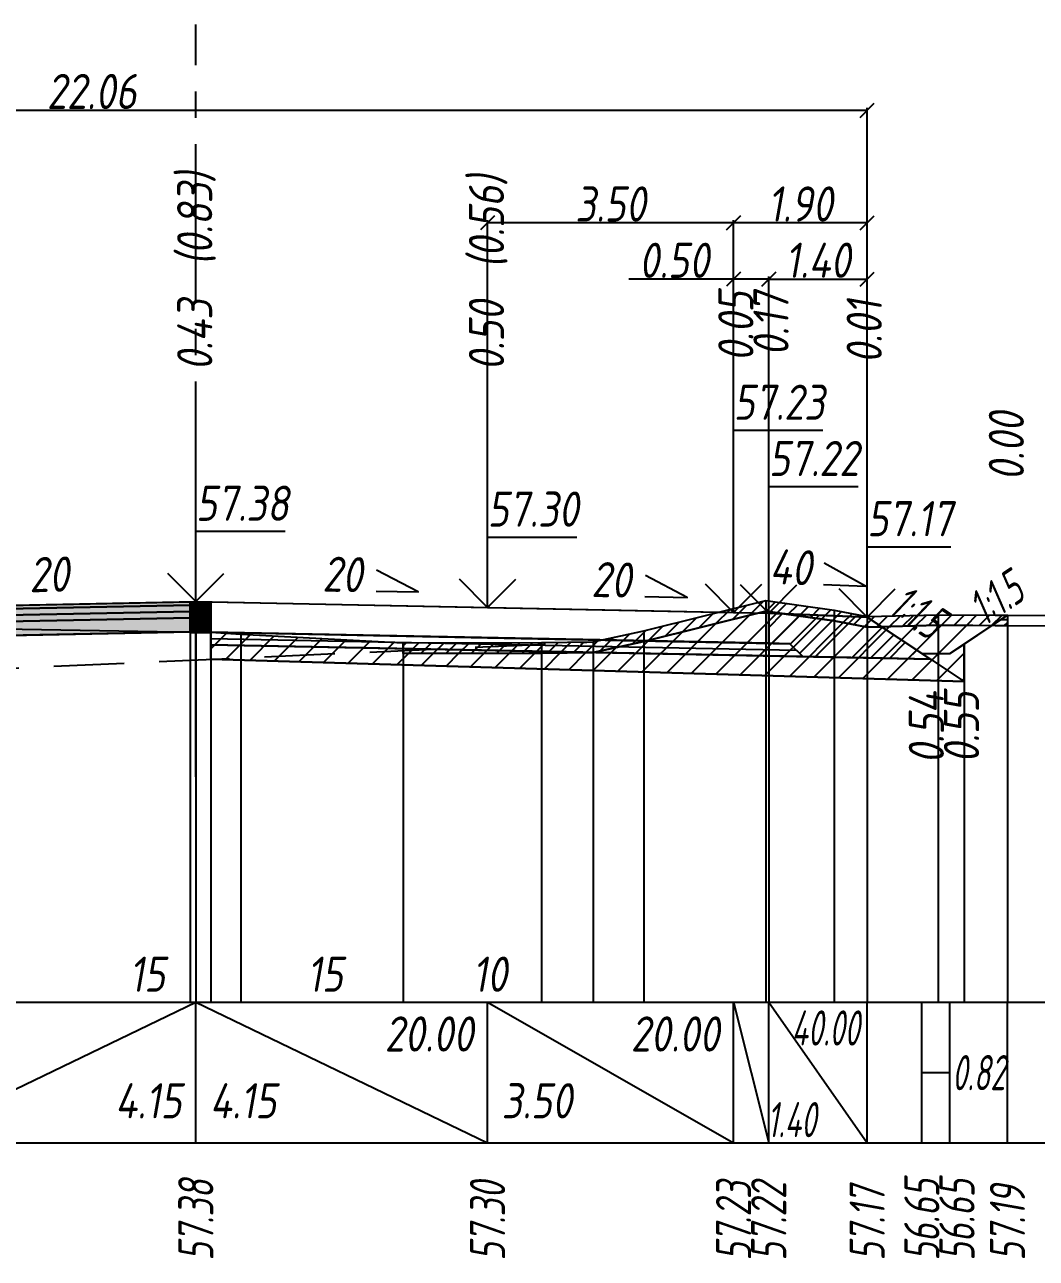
# Model space of a CAD drawing. Extents: x -717 to 1451, y -133302 to 233.
# Drawn here: x 168 to 240, y -77956.2 to -77868.5 of the extents above; entities that cross this region are included whole.
import ezdxf
from ezdxf.enums import TextEntityAlignment as Align

# ---------------------------------------------------------------- set-up
doc = ezdxf.new("R2010")
doc.units = 0
doc.linetypes.add('осевая2', pattern=[1.125, 0.75, -0.125, 0.125, -0.125])
doc.linetypes.add('штриховая', pattern=[0.75, 0.5, -0.25])
for name, color, linetype in [('Интерполированный поперечник', 2, 'Continuous'), ('Код_514', 1, 'Continuous'), ('Контур_0', 7, 'Continuous'), ('Контур_2521', 7, 'Continuous'), ('Контур_2564', 7, 'Continuous'), ('Контур_2660', 7, 'Continuous'), ('Контур_2665', 7, 'Continuous'), ('Контур_400', 7, 'Continuous'), ('Контур_508', 7, 'Continuous'), ('Контур_512', 7, 'Continuous'), ('Контур_513', 7, 'Continuous'), ('Красный поперечник', 1, 'Continuous'), ('Объём_2501', 7, 'Continuous'), ('Объём_2564', 7, 'Continuous'), ('Объём_2650', 7, 'Continuous'), ('Объём_2660', 7, 'Continuous'), ('Объём_2661', 7, 'Continuous'), ('Объём_2662', 7, 'Continuous'), ('Объём_2663', 7, 'Continuous'), ('Объём_2664', 7, 'Continuous'), ('Объём_2665', 7, 'Continuous'), ('Объём_2666', 7, 'Continuous'), ('Объём_2753', 7, 'Continuous'), ('Ось', 1, 'осевая2'), ('Откосы', 7, 'Continuous'), ('Отметки покрытия', 7, 'Continuous'), ('Рабочие отметки', 7, 'Continuous'), ('Рабочие отметки доп.', 7, 'Continuous'), ('Слои выравнивания', 7, 'Continuous'), ('Таблица', 7, 'Continuous'), ('Уклоны проезжей части', 7, 'Continuous'), ('Черный поперечник', 3, 'Continuous')]:
    doc.layers.add(name, color=color, linetype=linetype)
for name, color, linetype, true_color in [('Контур_2540', 2, 'Continuous', 0xffff00), ('Контур_2560', 2, 'Continuous', 0xffff00), ('Контур_2561', 7, 'Continuous', 0xff8040), ('Контур_2562', 3, 'Continuous', 0x00ff00), ('Контур_2563', 7, 'Continuous', 0xff8000), ('Контур_2570', 7, 'Continuous', 0x80ff00), ('Контур_2725', 7, 'Continuous', 0x323232), ('Контур_2736', 4, 'Continuous', 0x00ffff), ('Контур_2760', 7, 'Continuous', 0x323232), ('Контур_2761', 7, 'Continuous', 0x323232), ('Контур_2762', 7, 'Continuous', 0x323232), ('Контур_2763', 7, 'Continuous', 0x323232), ('Контур_2764', 7, 'Continuous', 0x323232), ('Контур_402', 7, 'Continuous', 0xff6464), ('Контур_703', 4, 'Continuous', 0x00ffff), ('Контур_707', 4, 'Continuous', 0x00ffff), ('Контур_720', 131, 'Continuous', 0xaaffff), ('Объём_2500', 7, 'Continuous', 0xc0c0c0), ('Объём_2520', 7, 'Continuous', 0x80ffff), ('Объём_2540', 2, 'Continuous', 0xffff00), ('Объём_2560', 2, 'Continuous', 0xffff00), ('Объём_2561', 7, 'Continuous', 0xff8040), ('Объём_2562', 3, 'Continuous', 0x00ff00), ('Объём_2563', 7, 'Continuous', 0xff8000), ('Объём_2570', 7, 'Continuous', 0x80ff00), ('Объём_2580', 3, 'Continuous', 0x00ff00), ('Объём_2600', 7, 'Continuous', 0x808000), ('Объём_2746', 2, 'Continuous', 0xffff00)]:
    doc.layers.add(name, color=color, linetype=linetype, true_color=true_color)
doc.styles.get("Standard").update_dxf_attribs({"font": 'txt', "height": 2.5})
doc.styles.add('М', font='romand.shx', dxfattribs={"width": 0.8, "oblique": 10, "height": 2.5})
doc.dimstyles.get("Standard").update_dxf_attribs({"dimtxt": 0.18, "dimasz": 0.18, "dimexe": 0.18, "dimexo": 0.0625, "dimgap": 0.09, "dimtad": 0, "dimtih": 1, "dimtoh": 1, "dimdec": 4, "dimzin": 0, "dimdsep": 46, "dimtxsty": 'Standard', "dimcen": 0.09, "dimadec": 0, "dimazin": 0, "dimtfac": 1, "dimtdec": 4, "dimtofl": 0, "dimtmove": 0, "dimatfit": 3, "dimfxl": 1, "dimtolj": 1, "dimtzin": 0, "dimarcsym": 0})

# ---------------------------------------------------------------- blocks, each defined once
blk = doc.blocks.new('_Oblique')
at = {"color": 0, "linetype": 'ByBlock', "lineweight": -2}
blk.add_line((-0.5, -0.5), (0.5, 0.5), dxfattribs=at)
blk = doc.blocks.new('*D3164')
at = {"color": 0, "lineweight": -2, "transparency": 16777216}
for p, q in [((220.924, -77910.317), (220.924, -77886.384)), ((220.924, -77886.564), (227.924, -77886.564)), ((227.924, -77910.597), (227.924, -77886.384))]:
    blk.add_line(p, q, dxfattribs=at)
at = {"layer": 'Defpoints', "color": 0, "transparency": 16777216}
for p in [(227.924, -77886.564), (220.924, -77910.379), (227.924, -77910.659)]:
    blk.add_point(p, dxfattribs=at)
at = {"color": 0, "lineweight": -2, "transparency": 16777216, "rotation": 180}
blk.add_blockref('_Oblique', (220.924, -77886.564), dxfattribs=at)
at = {"color": 0, "lineweight": -2, "transparency": 16777216}
blk.add_blockref('_Oblique', (227.924, -77886.564), dxfattribs=at)
at = {"color": 0, "transparency": 16777216, "insert": (224.424, -77885.224), "char_height": 2.5, "width": 0.69, "attachment_point": 5, "style": 'М'}
blk.add_mtext('\\A1;1.40', dxfattribs=at)
blk = doc.blocks.new('*D3166')
at = {"color": 0, "lineweight": -2, "transparency": 16777216}
for p, q in [((218.424, -77886.571), (210.971, -77886.571)), ((218.424, -77910.267), (218.424, -77886.391)), ((220.924, -77886.571), (218.424, -77886.571)), ((220.924, -77910.317), (220.924, -77886.391))]:
    blk.add_line(p, q, dxfattribs=at)
at = {"layer": 'Defpoints', "color": 0, "transparency": 16777216}
for p in [(220.924, -77886.571), (218.424, -77910.329), (220.924, -77910.379)]:
    blk.add_point(p, dxfattribs=at)
at = {"color": 0, "lineweight": -2, "transparency": 16777216, "rotation": 180}
blk.add_blockref('_Oblique', (218.424, -77886.571), dxfattribs=at)
at = {"color": 0, "lineweight": -2, "transparency": 16777216}
blk.add_blockref('_Oblique', (220.924, -77886.571), dxfattribs=at)
at = {"color": 0, "transparency": 16777216, "insert": (214.198, -77885.231), "char_height": 2.5, "width": 0.72, "attachment_point": 5, "style": 'М'}
blk.add_mtext('\\A1;0.50', dxfattribs=at)
blk = doc.blocks.new('*D3168')
at = {"color": 0, "lineweight": -2, "transparency": 16777216}
for p, q in [((200.924, -77909.917), (200.924, -77882.384)), ((218.424, -77882.564), (200.924, -77882.564)), ((218.424, -77910.267), (218.424, -77882.384))]:
    blk.add_line(p, q, dxfattribs=at)
at = {"layer": 'Defpoints', "color": 0, "transparency": 16777216}
for p in [(200.924, -77882.564), (200.924, -77909.979), (218.424, -77910.329)]:
    blk.add_point(p, dxfattribs=at)
at = {"color": 0, "lineweight": -2, "transparency": 16777216, "rotation": 180}
blk.add_blockref('_Oblique', (200.924, -77882.564), dxfattribs=at)
at = {"color": 0, "lineweight": -2, "transparency": 16777216}
blk.add_blockref('_Oblique', (218.424, -77882.564), dxfattribs=at)
at = {"color": 0, "transparency": 16777216, "insert": (209.674, -77881.224), "char_height": 2.5, "width": 0.75, "attachment_point": 5, "style": 'М'}
blk.add_mtext('\\A1;3.50', dxfattribs=at)
blk = doc.blocks.new('*D3169')
at = {"color": 0, "lineweight": -2, "transparency": 16777216}
for p, q in [((218.424, -77910.267), (218.424, -77882.384)), ((227.924, -77882.564), (218.424, -77882.564)), ((227.924, -77910.597), (227.924, -77882.384))]:
    blk.add_line(p, q, dxfattribs=at)
at = {"layer": 'Defpoints', "color": 0, "transparency": 16777216}
for p in [(218.424, -77882.564), (218.424, -77910.329), (227.924, -77910.659)]:
    blk.add_point(p, dxfattribs=at)
at = {"color": 0, "lineweight": -2, "transparency": 16777216, "rotation": 180}
blk.add_blockref('_Oblique', (218.424, -77882.564), dxfattribs=at)
at = {"color": 0, "lineweight": -2, "transparency": 16777216}
blk.add_blockref('_Oblique', (227.924, -77882.564), dxfattribs=at)
at = {"color": 0, "transparency": 16777216, "insert": (223.174, -77881.224), "char_height": 2.5, "width": 0.69, "attachment_point": 5, "style": 'М'}
blk.add_mtext('\\A1;1.90', dxfattribs=at)
blk = doc.blocks.new('*D3171')
at = {"color": 0, "lineweight": -2, "transparency": 16777216}
for p, q in [((117.617, -77910.885), (117.617, -77874.384)), ((117.617, -77874.564), (227.924, -77874.564)), ((227.924, -77910.597), (227.924, -77874.384))]:
    blk.add_line(p, q, dxfattribs=at)
at = {"layer": 'Defpoints', "color": 0, "transparency": 16777216}
for p in [(227.924, -77874.564), (227.924, -77910.659), (117.617, -77910.948)]:
    blk.add_point(p, dxfattribs=at)
at = {"color": 0, "lineweight": -2, "transparency": 16777216, "rotation": 180}
blk.add_blockref('_Oblique', (117.617, -77874.564), dxfattribs=at)
at = {"color": 0, "lineweight": -2, "transparency": 16777216}
blk.add_blockref('_Oblique', (227.924, -77874.564), dxfattribs=at)
at = {"color": 0, "transparency": 16777216, "insert": (172.771, -77873.224), "char_height": 2.5, "width": 0.93, "attachment_point": 5, "style": 'М'}
blk.add_mtext('\\A1;22.06', dxfattribs=at)

msp = doc.modelspace()

# ---------------------------------------------------------------- hatches: boundary and pattern name
at = {"layer": 'Объём_2563'}
h = msp.add_hatch(dxfattribs=at)
h.set_pattern_fill('ANSI31', color=256, scale=0.3)
h.paths.add_polyline_path([(222.424, -77912.497), (220.924, -77912.467), (220.924, -77910.317), (227.924, -77910.597), (232.424, -77913.597), (223.342, -77913.415)])
at = {"layer": 'Объём_2570'}
h = msp.add_hatch(dxfattribs=at)
h.set_pattern_fill('ANSI31', color=256, scale=0.2)
h.paths.add_polyline_path([(237.903, -77911.214), (232.981, -77911.186), (227.922, -77911.316), (225.574, -77910.867), (220.715, -77910.177), (212.036, -77912.33), (208.436, -77913.122), (204.768, -77913.165), (194.93, -77913.182), (194.93, -77912.432), (204.768, -77912.415), (208.436, -77912.372), (212.036, -77911.58), (220.715, -77909.427), (225.574, -77910.117), (227.922, -77910.566), (232.981, -77910.436), (237.903, -77910.464)])
at = {"layer": 'Объём_2600'}
h = msp.add_hatch(dxfattribs=at)
h.set_pattern_fill('ANSI31', color=6, scale=0.4)
h.paths.add_polyline_path([(234.815, -77912.523), (234.815, -77915.191), (181.25, -77913.584), (181.25, -77911.684), (183.38, -77911.818), (194.93, -77912.432), (194.93, -77913.182), (204.768, -77913.165), (208.436, -77913.122), (212.036, -77912.33), (220.715, -77910.177), (225.574, -77910.867), (227.922, -77911.316), (232.981, -77911.186), (236.788, -77911.208)])
h = msp.add_hatch(dxfattribs=at)
h.set_pattern_fill('HONEY', color=5, scale=0.3)
h.paths.add_polyline_path([(236.788, -77911.208), (237.903, -77910.464), (237.903, -77911.214)])
at = {"layer": 'Слои выравнивания'}
for color, points in [(2, [(131.999, -77910.465), (141.924, -77910.267), (152.832, -77910.048), (156.17, -77909.982), (159.424, -77909.917), (159.581, -77909.913), (179.777, -77909.51), (179.777, -77909.76), (159.581, -77910.163), (159.424, -77910.167), (156.17, -77910.232), (152.832, -77910.298), (141.924, -77910.517), (131.999, -77910.715)]), (3, [(131.999, -77910.715), (141.924, -77910.517), (152.832, -77910.298), (156.17, -77910.232), (159.424, -77910.167), (159.581, -77910.163), (179.777, -77909.76), (179.777, -77910.21), (159.581, -77910.613), (159.424, -77910.617), (156.17, -77910.682), (152.832, -77910.748), (141.924, -77910.967), (131.999, -77911.165)]), (2, [(179.777, -77909.51), (180.174, -77909.502), (180.174, -77909.752), (179.777, -77909.76)]), (3, [(179.777, -77909.76), (180.174, -77909.752), (180.174, -77910.202), (179.777, -77910.21)]), (2, [(180.174, -77909.502), (181.25, -77909.523), (181.25, -77909.773), (180.174, -77909.752)]), (3, [(180.174, -77909.752), (181.25, -77909.773), (181.25, -77910.223), (180.174, -77910.202)]), (4, [(131.999, -77911.165), (141.924, -77910.967), (152.832, -77910.748), (156.17, -77910.682), (159.424, -77910.617), (159.581, -77910.613), (179.777, -77910.21), (179.777, -77910.66), (159.581, -77911.063), (159.424, -77911.067), (156.17, -77911.132), (152.832, -77911.198), (141.924, -77911.417), (131.999, -77911.615)]), (5, [(131.999, -77911.615), (141.924, -77911.417), (152.832, -77911.198), (156.17, -77911.132), (159.424, -77911.067), (159.581, -77911.063), (179.777, -77910.66), (179.777, -77911.66), (159.581, -77912.063), (159.424, -77912.067), (156.17, -77912.132), (152.832, -77912.198), (141.924, -77912.417), (131.999, -77912.615)]), (4, [(179.777, -77910.21), (180.174, -77910.202), (180.174, -77910.652), (179.777, -77910.66)]), (5, [(179.777, -77910.66), (180.174, -77910.652), (180.174, -77911.652), (179.777, -77911.66)]), (4, [(180.174, -77910.202), (181.25, -77910.223), (181.25, -77910.673), (180.174, -77910.652)]), (5, [(180.174, -77910.652), (181.25, -77910.673), (181.25, -77911.673), (180.174, -77911.652)]), (7, [(179.777, -77911.66), (180.174, -77911.652), (180.174, -77911.702), (179.777, -77911.71)]), (7, [(180.174, -77911.652), (181.25, -77911.673), (181.25, -77911.723), (180.174, -77911.702)])]:
    msp.add_hatch(color=color, dxfattribs=at).paths.add_polyline_path(points)

# ---------------------------------------------------------------- linework, layer by layer
at = {"layer": 'Интерполированный поперечник', "linetype": 'штриховая', "ltscale": 10, "flags": 128}
msp.add_lwpolyline([(95.149, -77917.481), (208.436, -77912.372)], dxfattribs=at)
at = {"layer": 'Код_514'}
for p, q in [((159.424, -77948), (180.174, -77938)), ((180.174, -77948), (180.174, -77938)), ((180.174, -77938), (200.924, -77948)), ((200.924, -77948), (200.924, -77938)), ((200.924, -77938), (218.424, -77948)), ((218.424, -77948), (218.424, -77938)), ((218.424, -77938), (220.924, -77948)), ((220.924, -77948), (220.924, -77938)), ((220.924, -77938), (227.924, -77948)), ((227.924, -77948), (227.924, -77938)), ((231.814, -77948), (231.814, -77938)), ((233.814, -77948), (233.814, -77938)), ((237.903, -77948), (237.903, -77938)), ((231.814, -77943), (233.814, -77943))]:
    msp.add_line(p, q, dxfattribs=at)
at = {"layer": 'Контур_0', "color": 18, "true_color": 0x000000, "flags": 128}
for points in [[(181.25, -77909.523), (220.924, -77910.317), (220.924, -77912.467), (181.25, -77911.673), (181.25, -77909.523), (181.25, -77909.523)], [(200.924, -77912.067), (222.424, -77912.497), (223.342, -77913.415), (181.25, -77912.573), (181.25, -77911.673), (200.924, -77912.067), (200.924, -77912.067)], [(220.924, -77912.467), (222.424, -77912.497), (223.342, -77913.415), (232.424, -77913.597)]]:
    msp.add_lwpolyline(points, dxfattribs=at)
at = {"layer": 'Контур_2521', "color": 18, "true_color": 0x000000, "flags": 128}
msp.add_lwpolyline([(181.25, -77912.123), (222.883, -77912.956)], dxfattribs=at)
at = {"layer": 'Контур_2540', "flags": 128}
msp.add_lwpolyline([(181.25, -77912.573), (232.424, -77913.597), (234.815, -77915.191), (181.25, -77913.584), (181.25, -77912.573), (181.25, -77912.573)], dxfattribs=at)
at = {"layer": 'Контур_2560', "flags": 128}
msp.add_lwpolyline([(220.924, -77910.317), (227.924, -77910.597), (227.924, -77910.597), (227.924, -77910.597)], dxfattribs=at)
at = {"layer": 'Контур_2561', "flags": 128}
msp.add_lwpolyline([(220.924, -77910.317), (220.924, -77910.317), (227.924, -77910.597), (227.924, -77910.597), (220.924, -77910.317)], dxfattribs=at)
at = {"layer": 'Контур_2562', "flags": 128}
msp.add_lwpolyline([(227.924, -77910.597), (227.924, -77910.597), (227.924, -77910.597), (227.924, -77910.597), (227.924, -77910.597)], dxfattribs=at)
at = {"layer": 'Контур_2563', "flags": 128}
msp.add_lwpolyline([(222.424, -77912.497), (220.924, -77912.467), (220.924, -77910.317), (227.924, -77910.597), (232.424, -77913.597), (223.342, -77913.415), (222.424, -77912.497), (222.424, -77912.497)], dxfattribs=at)
at = {"layer": 'Контур_2564', "flags": 128}
msp.add_lwpolyline([(220.924, -77910.317), (227.924, -77910.597)], dxfattribs=at)
at = {"layer": 'Контур_2570', "flags": 128}
msp.add_lwpolyline([(159.581, -77911.323), (180.174, -77911.666), (181.25, -77911.684), (183.38, -77911.818), (194.93, -77912.432), (194.93, -77913.182), (204.768, -77913.165), (208.436, -77913.122), (212.036, -77912.33), (220.715, -77910.177), (225.574, -77910.867), (227.922, -77911.316), (232.981, -77911.186), (253.296, -77911.302)], dxfattribs=at)
at = {"layer": 'Контур_2660', "flags": 128}
msp.add_lwpolyline([(181.25, -77913.584), (234.815, -77915.191)], dxfattribs=at)
at = {"layer": 'Контур_2665', "flags": 128}
msp.add_lwpolyline([(227.924, -77910.597), (227.924, -77910.597)], dxfattribs=at)
at = {"layer": 'Контур_2725', "flags": 128}
msp.add_lwpolyline([(131.999, -77912.615), (141.924, -77912.417), (152.832, -77912.198), (156.17, -77912.132), (159.424, -77912.067), (159.581, -77912.063), (179.777, -77911.66), (179.777, -77911.71), (180.174, -77911.702), (181.25, -77911.723)], dxfattribs=at)
at = {"layer": 'Контур_2736', "flags": 128}
msp.add_lwpolyline([(227.924, -77910.597), (227.924, -77910.597)], dxfattribs=at)
at = {"layer": 'Контур_2760', "flags": 128}
msp.add_lwpolyline([(131.999, -77910.465), (141.924, -77910.267), (152.832, -77910.048), (156.17, -77909.982), (159.424, -77909.917), (159.581, -77909.913), (179.777, -77909.51), (180.174, -77909.502), (181.25, -77909.523)], dxfattribs=at)
at = {"layer": 'Контур_2761', "flags": 128}
msp.add_lwpolyline([(131.999, -77910.715), (141.924, -77910.517), (152.832, -77910.298), (156.17, -77910.232), (159.424, -77910.167), (159.581, -77910.163), (179.777, -77909.76), (180.174, -77909.752), (181.25, -77909.773)], dxfattribs=at)
at = {"layer": 'Контур_2762', "flags": 128}
msp.add_lwpolyline([(131.999, -77911.165), (141.924, -77910.967), (152.832, -77910.748), (156.17, -77910.682), (159.424, -77910.617), (159.581, -77910.613), (179.777, -77910.21), (180.174, -77910.202), (181.25, -77910.223)], dxfattribs=at)
at = {"layer": 'Контур_2763', "flags": 128}
msp.add_lwpolyline([(131.999, -77911.615), (141.924, -77911.417), (152.832, -77911.198), (156.17, -77911.132), (159.424, -77911.067), (159.581, -77911.063), (179.777, -77910.66), (180.174, -77910.652), (181.25, -77910.673)], dxfattribs=at)
at = {"layer": 'Контур_2764', "flags": 128}
msp.add_lwpolyline([(179.777, -77911.66), (180.174, -77911.652), (181.25, -77911.673)], dxfattribs=at)
at = {"layer": 'Контур_400', "flags": 128}
for points in [[(124.232, -77910.62), (126.732, -77910.57), (126.732, -77910.57), (141.924, -77910.267), (141.924, -77910.267), (141.924, -77910.267), (141.924, -77910.267), (159.424, -77909.917), (180.174, -77909.502)], [(180.174, -77909.502), (200.924, -77909.917), (218.424, -77910.267), (218.424, -77910.267), (218.424, -77910.267), (218.424, -77910.267), (218.424, -77910.267), (218.424, -77910.267), (220.924, -77910.317)]]:
    msp.add_lwpolyline(points, dxfattribs=at)
at = {"layer": 'Контур_402', "flags": 128}
msp.add_lwpolyline([(110.481, -77915.642), (131.999, -77914.997), (131.999, -77912.615), (179.777, -77911.66), (179.777, -77911.71), (180.174, -77911.702), (181.25, -77911.723), (181.25, -77913.584), (234.815, -77915.191)], dxfattribs=at)
at = {"layer": 'Контур_508', "flags": 128}
msp.add_lwpolyline([(108.636, -77916.873), (110.481, -77915.642), (131.999, -77914.997), (131.999, -77912.615), (179.777, -77911.66), (179.777, -77911.71), (180.174, -77911.702), (181.25, -77911.723), (181.25, -77913.584), (234.815, -77915.191), (234.815, -77912.523), (237.903, -77910.464)], dxfattribs=at)
at = {"layer": 'Контур_512', "flags": 128}
msp.add_lwpolyline([(181.25, -77913.584), (234.815, -77915.191), (234.815, -77912.523), (237.903, -77910.464)], dxfattribs=at)
at = {"layer": 'Контур_513', "flags": 128}
msp.add_lwpolyline([(108.636, -77916.873), (110.481, -77915.642), (131.999, -77914.997), (131.999, -77912.615), (179.777, -77911.66), (179.777, -77911.71), (180.174, -77911.702), (181.25, -77911.723), (181.25, -77913.584), (234.815, -77915.191), (234.815, -77912.523), (237.903, -77910.464)], dxfattribs=at)
at = {"layer": 'Контур_703', "flags": 128}
for points in [[(227.924, -77910.597), (227.924, -77910.597)], [(227.924, -77910.597), (231.814, -77913.19)], [(227.924, -77910.597), (231.814, -77913.19)]]:
    msp.add_lwpolyline(points, dxfattribs=at)
at = {"layer": 'Контур_707', "flags": 128}
for points in [[(233.814, -77913.19), (237.705, -77910.597), (237.705, -77910.597), (237.903, -77910.464)], [(233.814, -77913.19), (237.705, -77910.597)], [(237.705, -77910.597), (237.705, -77910.597), (237.903, -77910.464)]]:
    msp.add_lwpolyline(points, dxfattribs=at)
at = {"layer": 'Контур_720', "flags": 128}
msp.add_lwpolyline([(231.814, -77913.19), (233.814, -77913.19)], dxfattribs=at)
at = {"layer": 'Красный поперечник'}
for p, q in [((159.424, -77909.917), (180.174, -77909.502)), ((180.174, -77909.502), (200.924, -77909.917)), ((200.924, -77909.917), (218.424, -77910.267)), ((218.424, -77910.267), (220.924, -77910.317)), ((220.924, -77910.317), (227.924, -77910.597)), ((227.924, -77910.597), (231.814, -77913.19)), ((233.814, -77913.19), (237.903, -77910.464)), ((237.903, -77910.464), (237.903, -77938)), ((234.815, -77912.523), (234.815, -77938)), ((231.814, -77913.19), (233.814, -77913.19)), ((181.25, -77913.584), (181.25, -77938)), ((234.815, -77915.191), (234.815, -77938))]:
    msp.add_line(p, q, dxfattribs=at)
at = {"layer": 'Объём_2500', "color": 18, "true_color": 0x000000, "flags": 128}
msp.add_lwpolyline([(181.25, -77909.523), (220.924, -77910.317), (220.924, -77912.467), (181.25, -77911.673), (181.25, -77909.523), (181.25, -77909.523)], dxfattribs=at)
at = {"layer": 'Объём_2501', "flags": 128}
for points in [[(124.232, -77910.62), (126.732, -77910.57), (126.732, -77910.57), (141.924, -77910.267), (141.924, -77910.267), (141.924, -77910.267), (141.924, -77910.267), (159.424, -77909.917), (180.174, -77909.502)], [(180.174, -77909.502), (200.924, -77909.917), (218.424, -77910.267), (218.424, -77910.267), (218.424, -77910.267), (218.424, -77910.267), (218.424, -77910.267), (218.424, -77910.267), (220.924, -77910.317)]]:
    msp.add_lwpolyline(points, dxfattribs=at)
at = {"layer": 'Объём_2520', "color": 250, "flags": 128}
msp.add_lwpolyline([(200.924, -77912.067), (222.424, -77912.497), (223.342, -77913.415), (181.25, -77912.573), (181.25, -77911.673), (200.924, -77912.067), (200.924, -77912.067)], dxfattribs=at)
at = {"layer": 'Объём_2540', "flags": 128}
msp.add_lwpolyline([(181.25, -77912.573), (232.424, -77913.597), (234.815, -77915.191), (181.25, -77913.584), (181.25, -77912.573), (181.25, -77912.573)], dxfattribs=at)
at = {"layer": 'Объём_2560', "flags": 128}
msp.add_lwpolyline([(220.924, -77910.317), (227.924, -77910.597), (227.924, -77910.597), (227.924, -77910.597)], dxfattribs=at)
at = {"layer": 'Объём_2561', "flags": 128}
msp.add_lwpolyline([(220.924, -77910.317), (220.924, -77910.317), (227.924, -77910.597), (227.924, -77910.597), (220.924, -77910.317)], dxfattribs=at)
at = {"layer": 'Объём_2562', "flags": 128}
msp.add_lwpolyline([(227.924, -77910.597), (227.924, -77910.597), (227.924, -77910.597), (227.924, -77910.597), (227.924, -77910.597)], dxfattribs=at)
at = {"layer": 'Объём_2563', "color": 250, "flags": 128}
msp.add_lwpolyline([(222.424, -77912.497), (220.924, -77912.467), (220.924, -77910.317), (227.924, -77910.597), (232.424, -77913.597), (223.342, -77913.415), (222.424, -77912.497), (222.424, -77912.497)], dxfattribs=at)
at = {"layer": 'Объём_2564', "flags": 128}
msp.add_lwpolyline([(220.924, -77910.317), (227.924, -77910.597)], dxfattribs=at)
at = {"layer": 'Объём_2570', "flags": 128}
msp.add_lwpolyline([(237.903, -77911.214), (232.981, -77911.186), (227.922, -77911.316), (225.574, -77910.867), (220.715, -77910.177), (212.036, -77912.33), (208.436, -77913.122), (204.768, -77913.165), (194.93, -77913.182), (194.93, -77912.432), (204.768, -77912.415), (208.436, -77912.372), (212.036, -77911.58), (220.715, -77909.427), (225.574, -77910.117), (227.922, -77910.566), (232.981, -77910.436), (237.903, -77910.464), (237.903, -77911.214), (237.903, -77911.214)], dxfattribs=at)
at = {"layer": 'Объём_2580', "flags": 128}
msp.add_lwpolyline([(237.705, -77910.597), (237.705, -77910.597), (237.903, -77910.464)], dxfattribs=at)
at = {"layer": 'Объём_2600', "color": 5, "flags": 128}
msp.add_lwpolyline([(236.788, -77911.208), (237.903, -77910.464), (237.903, -77911.214), (236.788, -77911.208), (236.788, -77911.208)], dxfattribs=at)
at = {"layer": 'Объём_2650', "color": 6, "flags": 128}
msp.add_lwpolyline([(234.815, -77912.523), (234.815, -77915.191), (181.25, -77913.584), (181.25, -77911.684), (183.38, -77911.818), (194.93, -77912.432), (194.93, -77913.182), (204.768, -77913.165), (208.436, -77913.122), (212.036, -77912.33), (220.715, -77910.177), (225.574, -77910.867), (227.922, -77911.316), (232.981, -77911.186), (236.788, -77911.208), (234.815, -77912.523), (234.815, -77912.523)], dxfattribs=at)
at = {"layer": 'Объём_2660', "flags": 128}
msp.add_lwpolyline([(181.25, -77913.584), (234.815, -77915.191)], dxfattribs=at)
at = {"layer": 'Объём_2661', "flags": 128}
msp.add_lwpolyline([(227.924, -77910.597), (231.814, -77913.19)], dxfattribs=at)
at = {"layer": 'Объём_2662', "flags": 128}
msp.add_lwpolyline([(233.814, -77913.19), (237.705, -77910.597), (237.903, -77910.464)], dxfattribs=at)
at = {"layer": 'Объём_2663', "flags": 128}
msp.add_lwpolyline([(231.814, -77913.19), (233.814, -77913.19)], dxfattribs=at)
at = {"layer": 'Объём_2664', "flags": 128}
msp.add_lwpolyline([(231.814, -77913.19), (233.814, -77913.19)], dxfattribs=at)
at = {"layer": 'Объём_2665', "flags": 128}
msp.add_lwpolyline([(227.924, -77910.597), (227.924, -77910.597)], dxfattribs=at)
at = {"layer": 'Объём_2666', "flags": 128}
msp.add_lwpolyline([(227.924, -77910.597), (227.924, -77910.597)], dxfattribs=at)
at = {"layer": 'Объём_2746', "flags": 128}
msp.add_lwpolyline([(225.574, -77910.867), (227.922, -77911.316), (228.963, -77911.29), (231.814, -77913.19), (233.814, -77913.19), (234.815, -77912.523), (234.815, -77915.191), (181.25, -77913.584), (181.25, -77911.684), (183.38, -77911.818), (194.93, -77912.432), (194.93, -77913.182), (204.768, -77913.165), (208.436, -77913.122), (212.036, -77912.33), (220.207, -77910.302), (220.924, -77910.317), (222.005, -77910.36), (225.574, -77910.867), (225.574, -77910.867)], dxfattribs=at)
at = {"layer": 'Объём_2753', "flags": 128}
msp.add_lwpolyline([(181.25, -77909.523), (181.25, -77909.523)], dxfattribs=at)
at = {"layer": 'Ось', "ltscale": 15}
msp.add_line((180.174, -77921.971), (180.174, -77868.472), dxfattribs=at)
at = {"layer": 'Отметки покрытия', "color": 1}
for p, q in [((218.424, -77910.267), (218.424, -77897.317)), ((218.424, -77897.317), (224.774, -77897.317)), ((220.924, -77910.317), (220.924, -77901.317)), ((220.924, -77901.317), (227.274, -77901.317)), ((180.174, -77909.502), (180.174, -77904.502)), ((180.174, -77904.502), (186.524, -77904.502)), ((200.924, -77909.917), (200.924, -77904.917)), ((200.924, -77904.917), (207.274, -77904.917)), ((227.924, -77910.597), (227.924, -77905.597)), ((227.924, -77905.597), (233.874, -77905.597)), ((180.174, -77909.502), (178.174, -77907.502)), ((180.174, -77909.502), (182.174, -77907.502)), ((200.924, -77909.917), (198.924, -77907.917)), ((200.924, -77909.917), (202.924, -77907.917)), ((218.424, -77910.267), (216.424, -77908.267)), ((218.424, -77910.267), (220.424, -77908.267)), ((220.924, -77910.317), (218.924, -77908.317)), ((220.924, -77910.317), (222.924, -77908.317)), ((227.924, -77910.597), (225.924, -77908.597)), ((227.924, -77910.597), (229.924, -77908.597))]:
    msp.add_line(p, q, dxfattribs=at)
at = {"layer": 'Слои выравнивания'}
for p, q in [((179.777, -77909.51), (179.777, -77938)), ((179.777, -77909.51), (179.777, -77938)), ((180.174, -77909.502), (180.174, -77938)), ((181.25, -77909.523), (181.25, -77938)), ((220.924, -77910.317), (220.924, -77938))]:
    msp.add_line(p, q, dxfattribs=at)
at = {"layer": 'Слои выравнивания', "color": 2, "flags": 128}
for points in [[(131.999, -77910.465), (141.924, -77910.267), (152.832, -77910.048), (156.17, -77909.982), (159.424, -77909.917), (159.581, -77909.913), (179.777, -77909.51), (179.777, -77909.76), (159.581, -77910.163), (159.424, -77910.167), (156.17, -77910.232), (152.832, -77910.298), (141.924, -77910.517), (131.999, -77910.715)], [(179.777, -77909.51), (180.174, -77909.502), (180.174, -77909.752), (179.777, -77909.76)], [(179.777, -77909.51), (179.777, -77909.76)], [(180.174, -77909.502), (181.25, -77909.523), (181.25, -77909.773), (180.174, -77909.752)]]:
    msp.add_lwpolyline(points, close=True, dxfattribs=at)
at = {"layer": 'Слои выравнивания', "color": 3, "flags": 128}
for points in [[(131.999, -77910.715), (141.924, -77910.517), (152.832, -77910.298), (156.17, -77910.232), (159.424, -77910.167), (159.581, -77910.163), (179.777, -77909.76), (179.777, -77910.21), (159.581, -77910.613), (159.424, -77910.617), (156.17, -77910.682), (152.832, -77910.748), (141.924, -77910.967), (131.999, -77911.165)], [(179.777, -77909.76), (180.174, -77909.752), (180.174, -77910.202), (179.777, -77910.21)], [(179.777, -77909.76), (179.777, -77910.21)], [(180.174, -77909.752), (181.25, -77909.773), (181.25, -77910.223), (180.174, -77910.202)]]:
    msp.add_lwpolyline(points, close=True, dxfattribs=at)
at = {"layer": 'Слои выравнивания', "color": 4, "flags": 128}
for points in [[(131.999, -77911.165), (141.924, -77910.967), (152.832, -77910.748), (156.17, -77910.682), (159.424, -77910.617), (159.581, -77910.613), (179.777, -77910.21), (179.777, -77910.66), (159.581, -77911.063), (159.424, -77911.067), (156.17, -77911.132), (152.832, -77911.198), (141.924, -77911.417), (131.999, -77911.615)], [(179.777, -77910.21), (180.174, -77910.202), (180.174, -77910.652), (179.777, -77910.66)], [(179.777, -77910.21), (179.777, -77910.66)], [(180.174, -77910.202), (181.25, -77910.223), (181.25, -77910.673), (180.174, -77910.652)]]:
    msp.add_lwpolyline(points, close=True, dxfattribs=at)
at = {"layer": 'Слои выравнивания', "color": 5, "flags": 128}
for points in [[(131.999, -77911.615), (141.924, -77911.417), (152.832, -77911.198), (156.17, -77911.132), (159.424, -77911.067), (159.581, -77911.063), (179.777, -77910.66), (179.777, -77911.66), (159.581, -77912.063), (159.424, -77912.067), (156.17, -77912.132), (152.832, -77912.198), (141.924, -77912.417), (131.999, -77912.615)], [(179.777, -77910.66), (180.174, -77910.652), (180.174, -77911.652), (179.777, -77911.66)], [(179.777, -77910.66), (179.777, -77911.66)], [(180.174, -77910.652), (181.25, -77910.673), (181.25, -77911.673), (180.174, -77911.652)]]:
    msp.add_lwpolyline(points, close=True, dxfattribs=at)
at = {"layer": 'Слои выравнивания', "color": 7, "flags": 128}
for points in [[(179.777, -77911.66), (180.174, -77911.652), (180.174, -77911.702), (179.777, -77911.71)], [(180.174, -77911.652), (181.25, -77911.673), (181.25, -77911.723), (180.174, -77911.702)]]:
    msp.add_lwpolyline(points, close=True, dxfattribs=at)
at = {"layer": 'Таблица'}
for p, q in [((83.636, -77938), (262.903, -77938)), ((83.636, -77948), (262.903, -77948))]:
    msp.add_line(p, q, dxfattribs=at)
at = {"layer": 'Уклоны проезжей части', "color": 1, "flags": 128}
for points in [[(192.997, -77908.756), (195.996, -77908.816), (193.027, -77907.257)], [(224.81, -77908.274), (227.808, -77908.394), (224.87, -77906.775)], [(212.122, -77909.139), (215.121, -77909.199), (212.152, -77907.639)]]:
    msp.add_lwpolyline(points, dxfattribs=at)
at = {"layer": 'Черный поперечник', "color": 7}
for p, q in [((220.715, -77909.427), (220.715, -77938)), ((225.574, -77910.117), (225.574, -77938)), ((227.922, -77910.566), (227.922, -77938)), ((232.981, -77910.436), (232.981, -77938)), ((180.174, -77911.666), (180.174, -77938)), ((212.036, -77911.58), (212.036, -77938)), ((181.25, -77911.684), (181.25, -77938)), ((183.38, -77911.818), (183.38, -77938)), ((194.93, -77912.432), (194.93, -77938)), ((204.768, -77912.415), (204.768, -77938)), ((208.436, -77912.372), (208.436, -77938))]:
    msp.add_line(p, q, dxfattribs=at)
at = {"layer": 'Черный поперечник', "flags": 128}
msp.add_lwpolyline([(83.636, -77918), (95.149, -77917.481), (102.438, -77916.787), (105.111, -77916.567), (109.482, -77914.863), (112.615, -77913.727), (115.057, -77913.477), (131.999, -77911.847), (152.832, -77911.353), (156.17, -77911.27), (159.581, -77911.323), (180.174, -77911.666), (181.25, -77911.684), (183.38, -77911.818), (194.93, -77912.432), (204.768, -77912.415), (208.436, -77912.372), (212.036, -77911.58), (220.715, -77909.427), (225.574, -77910.117), (227.922, -77910.566), (232.981, -77910.436), (253.296, -77910.552), (262.903, -77910.169)], dxfattribs=at)

# ---------------------------------------------------------------- texts
at = {"layer": 'Код_514', "style": 'М', "oblique": 10}
for s, width, p in [('40.00', 0.6, (227.383, -77938.574)), ('20.00', 0.8, (199.924, -77939)), ('20.00', 0.8, (217.424, -77939))]:
    msp.add_text(s, height=2.5, dxfattribs=dict(at, width=width)).set_placement(p, align=Align.TOP_RIGHT)
at = {"layer": 'Код_514', "style": 'М', "oblique": 10, "width": 0.6}
msp.add_text('0.82', height=2.5, dxfattribs=at).set_placement((235.859, -77943), align=Align.MIDDLE_CENTER)
at = {"layer": 'Код_514', "style": 'М', "oblique": 10, "width": 0.8}
msp.add_text('4.15', height=2.5, dxfattribs=at).set_placement((179.174, -77947), align=Align.BOTTOM_RIGHT)
at = {"layer": 'Код_514', "style": 'М', "oblique": 10}
for s, width, p in [('4.15', 0.8, (181.174, -77947)), ('3.50', 0.8, (201.924, -77947)), ('1.40', 0.6, (220.81, -77948.343))]:
    msp.add_text(s, height=2.5, dxfattribs=dict(at, width=width)).set_placement(p, align=Align.BOTTOM_LEFT)
at = {"layer": 'Код_514', "style": 'М', "oblique": 10, "width": 0.7}
for s, p in [('56.65', (231.814, -77956.382)), ('56.65', (234.314, -77956.382)), ('57.38', (180.174, -77956.382)), ('57.30', (200.924, -77956.382)), ('57.23', (218.424, -77956.382)), ('57.22', (220.924, -77956.382)), ('57.17', (227.924, -77956.382)), ('57.19', (237.903, -77956.382))]:
    msp.add_text(s, height=2.5, rotation=90, dxfattribs=at).set_placement(p, align=Align.MIDDLE_LEFT)
at = {"layer": 'Откосы', "color": 1, "style": 'М', "oblique": 10}
for s, rotation, width, p in [('20', 1.14576, 0.8, (169.779, -77909.566)), ('20', 358.85423, 0.8, (190.569, -77909.566)), ('40', 357.70938, 0.8, (222.426, -77909.052)), ('20', 358.85423, 0.8, (209.694, -77909.948)), ('1:1.5', 33.69007, 0.6, (238.215, -77910.894)), ('1:1.5', 326.30994, 0.6, (230.424, -77911.918))]:
    msp.add_text(s, height=2.5, rotation=rotation, dxfattribs=dict(at, width=width)).set_placement(p, align=Align.BOTTOM_CENTER)
at = {"layer": 'Отметки покрытия', "color": 1, "style": 'М', "oblique": 10, "width": 0.8}
for s, p in [('57.23', (218.424, -77897.324)), ('57.22', (220.924, -77901.324)), ('57.38', (180.174, -77904.509)), ('57.30', (200.924, -77904.924)), ('57.17', (227.924, -77905.604))]:
    msp.add_text(s, height=2.5, dxfattribs=at).set_placement(p, align=Align.BOTTOM_LEFT)
at = {"layer": 'Рабочие отметки', "color": 1, "style": 'М', "oblique": 10, "width": 0.8}
for s, p in [('0.43', (180.096, -77893.067)), ('0.50', (200.846, -77893.067)), ('0.00', (237.825, -77900.895))]:
    msp.add_text(s, height=2.5, rotation=90, dxfattribs=at).set_placement(p, align=Align.MIDDLE_LEFT)
for s, p in [('0.05', (218.586, -77887.435)), ('0.17', (221.086, -77887.485)), ('0.01', (227.717, -77888.045)), ('0.54', (232.134, -77915.899)), ('0.55', (234.634, -77915.899))]:
    msp.add_text(s, height=2.5, rotation=90, dxfattribs=at).set_placement(p, align=Align.MIDDLE_RIGHT)
at = {"layer": 'Рабочие отметки доп.', "color": 1, "style": 'М', "oblique": 10, "width": 0.8}
for s, p in [('(0.83)', (180.096, -77885.567)), ('(0.56)', (200.846, -77885.767))]:
    msp.add_text(s, height=2.5, rotation=90, dxfattribs=at).set_placement(p, align=Align.MIDDLE_LEFT)
at = {"layer": 'Слои выравнивания', "style": 'М', "oblique": 10, "width": 0.8}
for s, p in [('15', (176.721, -77938)), ('15', (189.368, -77938)), ('10', (201.087, -77938))]:
    msp.add_text(s, height=2.5, dxfattribs=at).set_placement(p, align=Align.BOTTOM_CENTER)

# ---------------------------------------------------------------- dimensions: what is measured, and where the dimension line sits
at = {"color": 5}
for base, p1, picture, middle in [((227.924, -77874.564), (117.617, -77910.948), '*D3171', (172.771, -77873.224)), ((227.924, -77886.564), (220.924, -77910.379), '*D3164', (224.424, -77885.224))]:
    dim = msp.add_linear_dim(base=base, p1=p1, p2=(227.924, -77910.659), angle=180, dimstyle='Standard', override={"dimtxt": 2.5, "dimasz": 1, "dimtad": 1, "dimdec": 2, "dimlfac": 0.2, "dimtxsty": 'М', "dimblk1": 'Oblique', "dimblk2": 'Oblique', "dimsah": 1}, dxfattribs=at)
    dim.commit()
    dim.dimension.update_dxf_attribs({"geometry": picture, "text_midpoint": middle})
for base, p1, p2, picture, middle in [((200.924, -77882.564), (218.424, -77910.329), (200.924, -77909.979), '*D3168', (209.674, -77881.224)), ((218.424, -77882.564), (227.924, -77910.659), (218.424, -77910.329), '*D3169', (223.174, -77881.224))]:
    dim = msp.add_linear_dim(base=base, p1=p1, p2=p2, dimstyle='Standard', override={"dimtxt": 2.5, "dimasz": 1, "dimtad": 1, "dimdec": 2, "dimlfac": 0.2, "dimtxsty": 'М', "dimblk1": 'Oblique', "dimblk2": 'Oblique', "dimsah": 1}, dxfattribs=at)
    dim.commit()
    dim.dimension.update_dxf_attribs({"geometry": picture, "text_midpoint": middle})
dim = msp.add_linear_dim(base=(220.924, -77886.571), p1=(218.424, -77910.329), p2=(220.924, -77910.379), angle=180, dimstyle='Standard', override={"dimtxt": 2.5, "dimasz": 1, "dimtad": 1, "dimdec": 2, "dimlfac": 0.2, "dimtxsty": 'М', "dimblk1": 'Oblique', "dimblk2": 'Oblique', "dimsah": 1}, dxfattribs=at)
dim.commit()
dim.dimension.update_dxf_attribs({"geometry": '*D3166', "text_midpoint": (214.198, -77886.571), "dimtype": 160})

doc.saveas('drawing.dxf')
